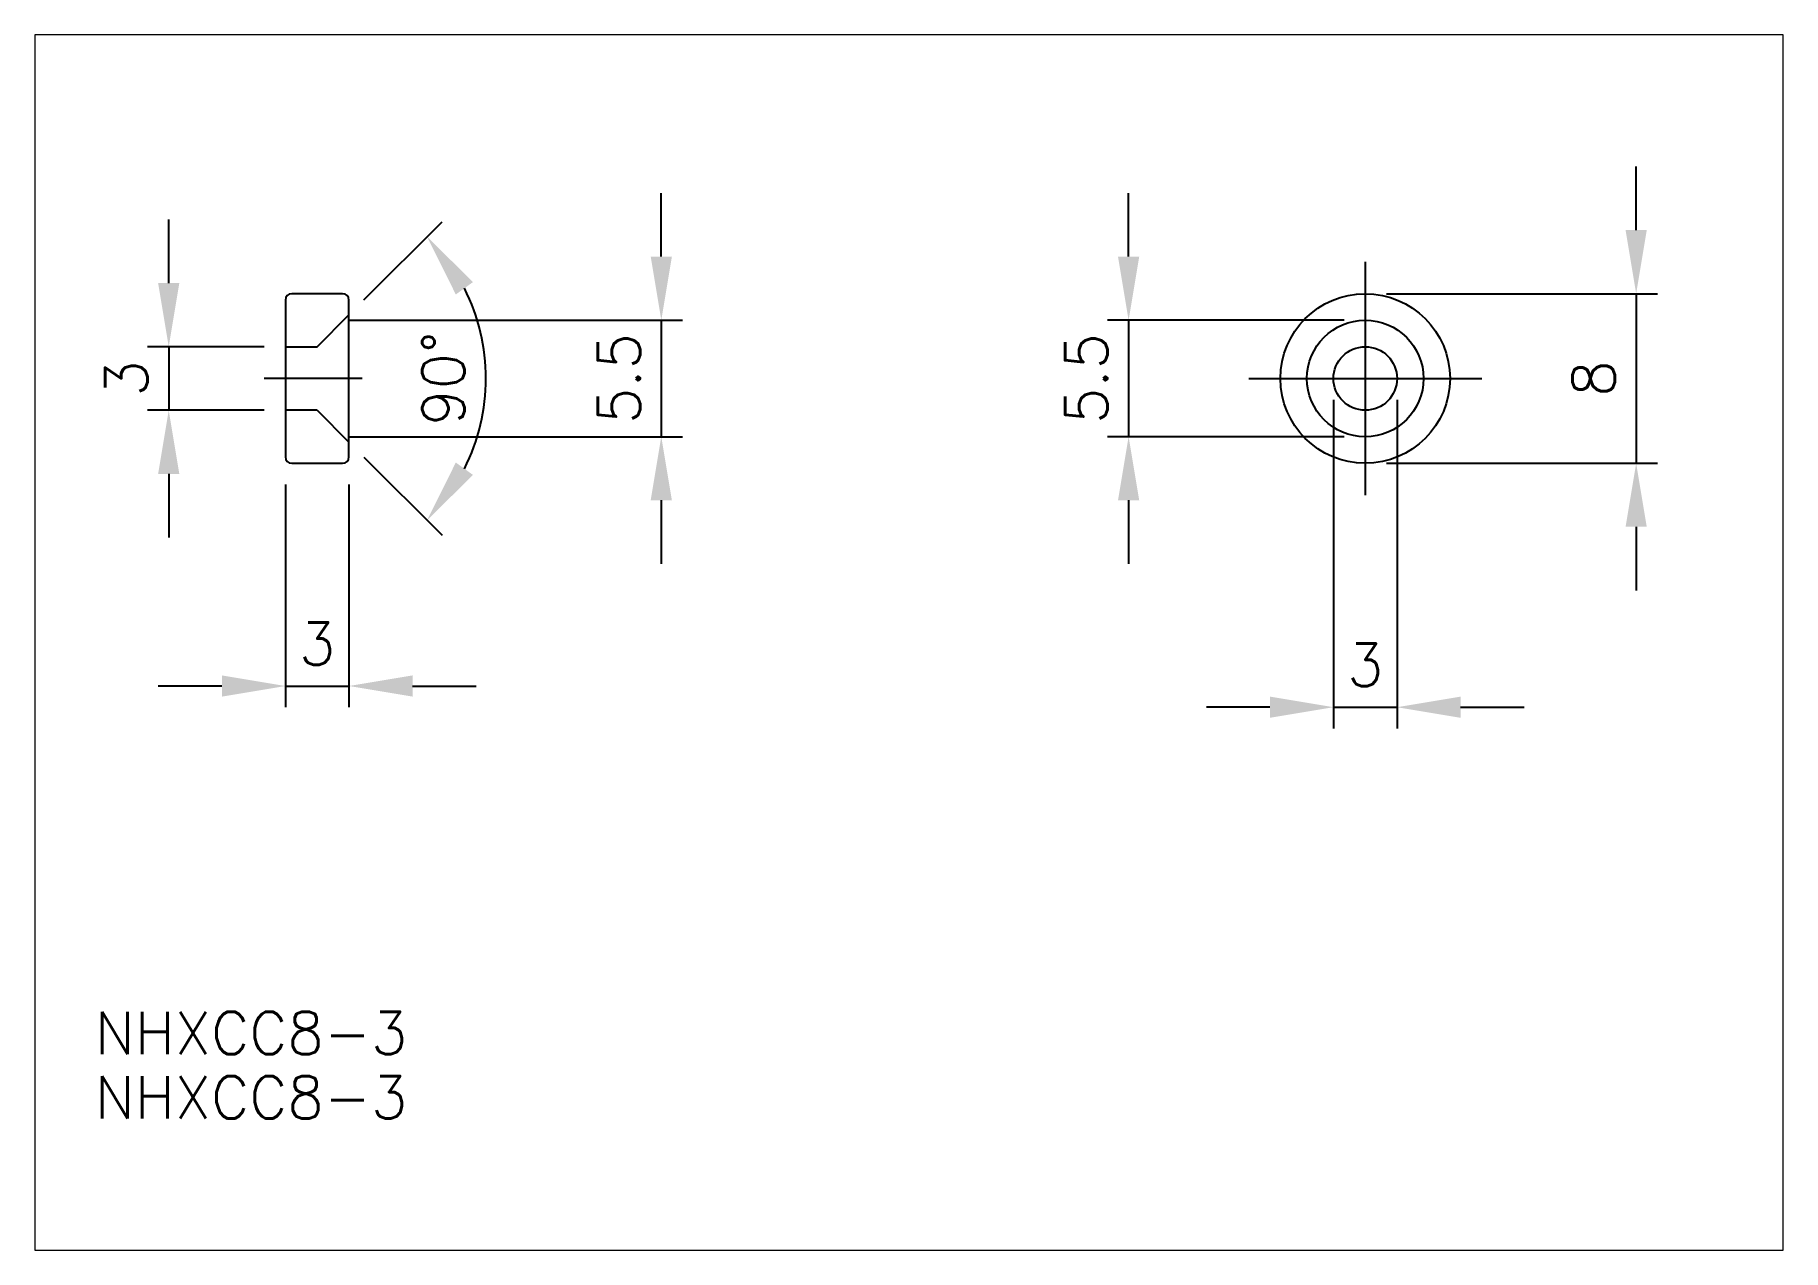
# Paper-space layout 'レイアウト1' of a CAD drawing. Extents: x 1.12 to 10.1, y 0.78 to 7.02.
# The model-space entities are those that its viewports show. They can reach past a viewport. Long polylines and large blocks are cut down to what shows.
import ezdxf

# ---------------------------------------------------------------- set-up
doc = ezdxf.new("R2010")
doc.units = 0
doc.header["$MEASUREMENT"] = 0
doc.header["$PDMODE"] = 64
doc.linetypes.add('CENTER', pattern=[17.5, 13, -1.5, 1.5, -1.5])
doc.linetypes.add('DASHED', pattern=[3.5, 2, -1.5])
doc.layers.get('0').update_dxf_attribs({"linetype": 'CONTINUOUS'})
doc.layers.get('DEFPOINTS').update_dxf_attribs({"linetype": 'CONTINUOUS'})
doc.layers.add('CENTER', color=1, linetype='CENTER')
doc.styles.get("Standard").update_dxf_attribs({"font": 'txt.shx', "bigfont": '@extfont2.shx'})
doc.dimstyles.new('MISUMI', dxfattribs={"dimtxt": 3.2, "dimasz": 3, "dimexe": 1, "dimexo": 1, "dimgap": 1, "dimtad": 1, "dimdsep": 46, "dimtxsty": 'STANDARD', "dimcen": 0, "dimadec": 0, "dimazin": 0, "dimtfac": 0.6, "dimtix": 1, "dimtmove": 2, "dimatfit": 3, "dimfxl": 1, "dimtvp": 1, "dimtolj": 1, "dimarcsym": 0})

# ---------------------------------------------------------------- blocks, each defined once
blk = doc.blocks.new('*D44')
at = {"color": 0, "linetype": 'Continuous', "lineweight": -2}
for p, q in [((115.684, 239.061), (115.684, 242.061)), ((103.899, 236.061), (116.684, 236.061)), ((115.684, 236.061), (115.684, 228.061)), ((103.899, 228.061), (116.684, 228.061)), ((115.684, 225.061), (115.684, 222.061))]:
    blk.add_line(p, q, dxfattribs=at)
at = {"color": 0, "linetype": 'Continuous'}
for points in [[(115.184, 239.061), (116.184, 239.061), (115.684, 236.061)], [(115.184, 225.061), (116.184, 225.061), (115.684, 228.061)]]:
    blk.add_solid(points, dxfattribs=at)
at = {"layer": 'DEFPOINTS', "color": 0, "linetype": 'Continuous'}
for p in [(102.899, 236.061), (102.899, 228.061), (115.684, 228.061)]:
    blk.add_point(p, dxfattribs=at)
at = {"color": 0, "linetype": 'Continuous', "insert": (113.684, 232.061), "char_height": 2, "attachment_point": 5, "rotation": 90}
blk.add_mtext('\\A1;8', dxfattribs=at)
blk = doc.blocks.new('*D43')
at = {"color": 0, "linetype": 'Continuous', "lineweight": -2}
for p, q in [((51.935, 227.061), (51.935, 216.547)), ((54.935, 227.061), (54.935, 216.547)), ((48.935, 217.547), (45.935, 217.547)), ((51.935, 217.547), (54.935, 217.547)), ((57.935, 217.547), (60.935, 217.547))]:
    blk.add_line(p, q, dxfattribs=at)
at = {"color": 0, "linetype": 'Continuous'}
for points in [[(48.935, 218.047), (48.935, 217.047), (51.935, 217.547)], [(57.935, 218.047), (57.935, 217.047), (54.935, 217.547)]]:
    blk.add_solid(points, dxfattribs=at)
at = {"layer": 'DEFPOINTS', "color": 0, "linetype": 'Continuous'}
for p in [(51.935, 228.061), (54.935, 228.061), (54.935, 217.547)]:
    blk.add_point(p, dxfattribs=at)
at = {"color": 0, "linetype": 'Continuous', "insert": (53.435, 219.547), "char_height": 2, "attachment_point": 5}
blk.add_mtext('\\A1;3', dxfattribs=at)
blk = doc.blocks.new('*D42')
at = {"color": 0, "linetype": 'Continuous', "lineweight": -2}
for p, q in [((46.428, 236.561), (46.428, 239.561)), ((50.935, 233.561), (45.428, 233.561)), ((46.428, 233.561), (46.428, 230.561)), ((50.935, 230.561), (45.428, 230.561)), ((46.428, 227.561), (46.428, 224.561))]:
    blk.add_line(p, q, dxfattribs=at)
at = {"color": 0, "linetype": 'Continuous'}
for points in [[(45.928, 236.561), (46.928, 236.561), (46.428, 233.561)], [(45.928, 227.561), (46.928, 227.561), (46.428, 230.561)]]:
    blk.add_solid(points, dxfattribs=at)
at = {"layer": 'DEFPOINTS', "color": 0, "linetype": 'Continuous'}
for p in [(51.935, 233.561), (46.428, 230.561), (51.935, 230.561)]:
    blk.add_point(p, dxfattribs=at)
at = {"color": 0, "linetype": 'Continuous', "insert": (44.428, 232.061), "char_height": 2, "attachment_point": 5, "rotation": 90}
blk.add_mtext('\\A1;3', dxfattribs=at)
blk = doc.blocks.new('*D41')
at = {"color": 0, "linetype": 'Continuous', "lineweight": -2}
for p, q in [((101.399, 231.061), (101.399, 215.547)), ((104.399, 231.061), (104.399, 215.547)), ((98.399, 216.547), (95.399, 216.547)), ((101.399, 216.547), (104.399, 216.547)), ((107.399, 216.547), (110.399, 216.547))]:
    blk.add_line(p, q, dxfattribs=at)
at = {"color": 0, "linetype": 'Continuous'}
for points in [[(98.399, 217.047), (98.399, 216.047), (101.399, 216.547)], [(107.399, 217.047), (107.399, 216.047), (104.399, 216.547)]]:
    blk.add_solid(points, dxfattribs=at)
at = {"layer": 'DEFPOINTS', "color": 0, "linetype": 'Continuous'}
for p in [(101.399, 232.061), (104.399, 232.061), (104.399, 216.547)]:
    blk.add_point(p, dxfattribs=at)
at = {"color": 0, "linetype": 'Continuous', "insert": (102.899, 218.547), "char_height": 2, "attachment_point": 5}
blk.add_mtext('\\A1;3', dxfattribs=at)
blk = doc.blocks.new('*D40')
at = {"color": 0, "linetype": 'Continuous', "lineweight": -2}
for p, q in [((91.73, 237.811), (91.73, 240.811)), ((101.899, 234.811), (90.73, 234.811)), ((91.73, 234.811), (91.73, 229.311)), ((101.899, 229.311), (90.73, 229.311)), ((91.73, 226.311), (91.73, 223.311))]:
    blk.add_line(p, q, dxfattribs=at)
at = {"color": 0, "linetype": 'Continuous'}
for points in [[(91.23, 237.811), (92.23, 237.811), (91.73, 234.811)], [(91.23, 226.311), (92.23, 226.311), (91.73, 229.311)]]:
    blk.add_solid(points, dxfattribs=at)
at = {"layer": 'DEFPOINTS', "color": 0, "linetype": 'Continuous'}
for p in [(102.899, 234.811), (91.73, 229.311), (102.899, 229.311)]:
    blk.add_point(p, dxfattribs=at)
at = {"color": 0, "linetype": 'Continuous', "insert": (89.73, 232.061), "char_height": 2, "attachment_point": 5, "rotation": 90}
blk.add_mtext('\\A1;5.5', dxfattribs=at)
blk = doc.blocks.new('*D39')
at = {"color": 0, "linetype": 'Continuous', "lineweight": -2}
for p, q in [((69.675, 237.811), (69.675, 240.811)), ((54.935, 234.811), (70.675, 234.811)), ((69.675, 234.811), (69.675, 229.311)), ((54.935, 229.311), (70.675, 229.311)), ((69.675, 226.311), (69.675, 223.311))]:
    blk.add_line(p, q, dxfattribs=at)
at = {"color": 0, "linetype": 'Continuous'}
for points in [[(69.175, 237.811), (70.175, 237.811), (69.675, 234.811)], [(69.175, 226.311), (70.175, 226.311), (69.675, 229.311)]]:
    blk.add_solid(points, dxfattribs=at)
at = {"layer": 'DEFPOINTS', "color": 0, "linetype": 'Continuous'}
for p in [(53.935, 234.811), (53.935, 229.311), (69.675, 229.311)]:
    blk.add_point(p, dxfattribs=at)
at = {"color": 0, "linetype": 'Continuous', "insert": (67.675, 232.061), "char_height": 2, "attachment_point": 5, "rotation": 90}
blk.add_mtext('\\A1;5.5', dxfattribs=at)
blk = doc.blocks.new('*D38')
at = {"color": 0, "linetype": 'Continuous', "lineweight": -2}
for p, q in [((55.642, 235.768), (59.331, 239.457)), ((55.642, 228.354), (59.331, 224.664))]:
    blk.add_line(p, q, dxfattribs=at)
blk.add_arc((51.935, 232.061), 9.46, 333.24607, 26.75393, dxfattribs=at)
at = {"color": 0, "linetype": 'Continuous'}
for points in [[(59.977, 236.026), (60.788, 236.612), (58.624, 238.75)], [(60.788, 227.509), (59.977, 228.095), (58.624, 225.371)]]:
    blk.add_solid(points, dxfattribs=at)
at = {"layer": 'DEFPOINTS', "color": 0, "linetype": 'Continuous'}
for p in [(54.935, 235.061), (53.435, 233.561), (53.435, 230.561), (61.073, 229.612), (54.935, 229.061)]:
    blk.add_point(p, dxfattribs=at)
at = {"color": 0, "linetype": 'Continuous', "insert": (59.395, 232.061), "char_height": 2, "attachment_point": 5, "rotation": 90}
blk.add_mtext('\\A1;90°', dxfattribs=at)

msp = doc.modelspace()

# ---------------------------------------------------------------- linework, layer by layer
at = {"color": 7, "linetype": 'Continuous'}
for p, q in [((54.635, 236.061), (52.235, 236.061)), ((51.935, 235.761), (51.935, 228.361)), ((54.935, 228.361), (54.935, 235.761)), ((52.235, 228.061), (54.635, 228.061))]:
    msp.add_line(p, q, dxfattribs=at)
at = {"color": 3, "linetype": 'DASHED'}
for p, q in [((53.435, 233.561), (54.935, 235.061)), ((51.935, 233.561), (53.435, 233.561)), ((53.435, 230.561), (51.935, 230.561)), ((53.435, 230.561), (54.935, 229.061))]:
    msp.add_line(p, q, dxfattribs=at)
at = {"color": 7, "linetype": 'Continuous'}
for radius in [4, 2.75, 1.5]:
    msp.add_circle((102.899, 232.061), radius, dxfattribs=at)
for centre, start, end in [((52.235, 235.761), 90, 180), ((54.635, 235.761), 0, 90), ((52.235, 228.361), 180, 270), ((54.635, 228.361), 270, 0)]:
    msp.add_arc(centre, 0.3, start, end, dxfattribs=at)
at = {"layer": 'CENTER', "color": 1, "linetype": 'CENTER'}
for p, q in [((102.899, 237.561), (102.899, 226.561)), ((55.559, 232.061), (50.935, 232.061)), ((97.399, 232.061), (108.399, 232.061))]:
    msp.add_line(p, q, dxfattribs=at)

# ---------------------------------------------------------------- texts
at = {"color": 7, "linetype": 'Continuous'}
for p in [(42.945, 200.176), (42.945, 197.141)]:
    msp.add_text('NHXCC8-3', height=2, dxfattribs=at).set_placement(p)

# ---------------------------------------------------------------- dimensions: what is measured, and where the dimension line sits
for base, p1, p2, picture, middle in [((115.684, 228.061), (102.899, 236.061), (102.899, 228.061), '*D44', (113.684, 232.061)), ((69.675, 229.311), (53.935, 234.811), (53.935, 229.311), '*D39', (67.675, 232.061)), ((91.73, 229.311), (102.899, 234.811), (102.899, 229.311), '*D40', (89.73, 232.061)), ((46.428, 230.561), (51.935, 233.561), (51.935, 230.561), '*D42', (44.428, 232.061))]:
    dim = msp.add_linear_dim(base=base, p1=p1, p2=p2, angle=90, dimstyle='MISUMI', override={"dimtxt": 2, "dimtxsty": 'STANDARD'}, dxfattribs=at)
    dim.commit()
    dim.dimension.update_dxf_attribs({"geometry": picture, "text_midpoint": middle})
dim = msp.add_angular_dim_2l(base=(61.073, 229.612), line1=((53.435, 233.561), (54.935, 235.061)), line2=((53.435, 230.561), (54.935, 229.061)), dimstyle='MISUMI', override={"dimtxt": 2, "dimdec": 0, "dimtxsty": 'STANDARD'}, dxfattribs=at)
dim.commit()
dim.dimension.update_dxf_attribs({"geometry": '*D38', "text_midpoint": (59.395, 232.061)})
for base, p1, p2, picture, middle in [((104.399, 216.547), (101.399, 232.061), (104.399, 232.061), '*D41', (102.899, 218.547)), ((54.935, 217.547), (51.935, 228.061), (54.935, 228.061), '*D43', (53.435, 219.547))]:
    dim = msp.add_linear_dim(base=base, p1=p1, p2=p2, dimstyle='MISUMI', override={"dimtxt": 2, "dimtxsty": 'STANDARD'}, dxfattribs=at)
    dim.commit()
    dim.dimension.update_dxf_attribs({"geometry": picture, "text_midpoint": middle})

psp = doc.layouts.new('レイアウト1')

# ---------------------------------------------------------------- viewports
at = {"layer": '0', "color": 7, "linetype": 'Continuous', "view_target_point": (148.5, 105)}
psp.add_viewport(center=(5.6137, 3.9021), size=(8.982, 6.243333), view_center_point=(-67.1347, 114.601), view_height=57.34575, dxfattribs=at)

doc.saveas('drawing.dxf')
